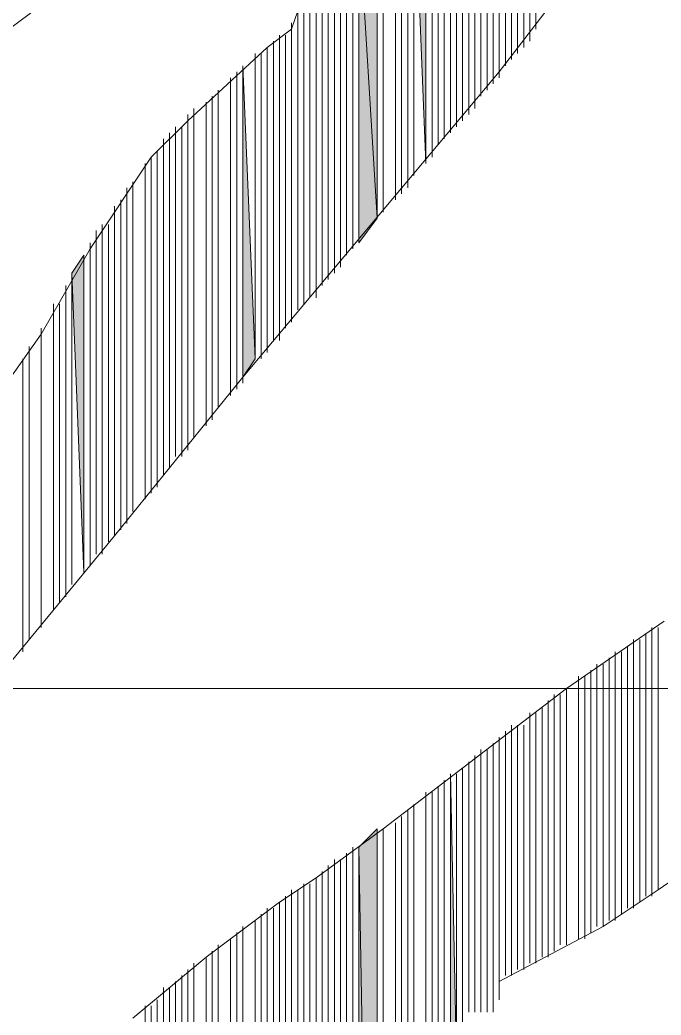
# Model space of a CAD drawing. Header units: millimetres. Extents: x -30643 to 86172, y -19411 to 63186.
# Drawn here: x 82976.6 to 83050.5, y -1744.5 to -1629.8 of the extents above; entities that cross this region are included whole.
import ezdxf

# ---------------------------------------------------------------- set-up
doc = ezdxf.new("R2010")
doc.units = ezdxf.units.MM

msp = doc.modelspace()

# ---------------------------------------------------------------- hatches: boundary and pattern name
h = msp.add_hatch(color=0)
h.dxf.hatch_style = 2
h.paths.add_polyline_path([(83023.4, -1646.29), (83023.4, -1609.7), (83021.99, -1611.81)])
h = msp.add_hatch(color=0)
h.dxf.hatch_style = 2
h.paths.add_polyline_path([(83017.77, -1652.62), (83017.77, -1616.74), (83015.66, -1618.14)])
h = msp.add_hatch(color=0)
h.dxf.hatch_style = 2
h.paths.add_polyline_path([(83015.66, -1655.44), (83017.77, -1652.62), (83015.66, -1618.14)])
h = msp.add_hatch(color=0)
h.dxf.hatch_style = 2
h.paths.add_polyline_path([(83008.62, -1663.18), (83008.62, -1624.48), (83008.62, -1628.7)])
h = msp.add_hatch(color=0)
h.dxf.hatch_style = 2
h.paths.add_polyline_path([(83002.29, -1670.92), (83003.7, -1668.81), (83002.29, -1635.03)])
h = msp.add_hatch(color=0)
h.dxf.hatch_style = 2
h.paths.add_polyline_path([(82983.99, -1693.44), (82983.99, -1656.85), (82982.59, -1658.96)])
h = msp.add_hatch(color=0)
h.dxf.hatch_style = 2
h.paths.add_polyline_path([(83026.21, -1751.84), (83026.92, -1749.73), (83026.21, -1716.66)])
h = msp.add_hatch(color=0)
h.dxf.hatch_style = 2
h.paths.add_polyline_path([(83027.62, -1749.03), (83027.62, -1744.1), (83027.62, -1715.95)])
h = msp.add_hatch(color=0)
h.dxf.hatch_style = 2
h.paths.add_polyline_path([(83017.77, -1843.32), (83017.77, -1722.99), (83015.66, -1725.1)])
h = msp.add_hatch(color=0)
h.dxf.hatch_style = 2
h.paths.add_polyline_path([(83015.66, -1842.62), (83017.77, -1843.32), (83015.66, -1725.1)])

# ---------------------------------------------------------------- linework, layer by layer
at = {"color": 0, "lineweight": 0}
for points in [[(83035.36, -1631.51), (83035.36, -1565.37)], [(83035.36, -1631.51), (83035.36, -1565.37)], [(83036.07, -1630.81), (83036.07, -1565.37)], [(83036.07, -1630.81), (83036.07, -1565.37)], [(83036.07, -1630.81), (83036.07, -1565.37)], [(83036.07, -1630.81), (83036.07, -1565.37)], [(83036.07, -1630.81), (83036.07, -1565.37)], [(83036.07, -1630.81), (83036.07, -1565.37)], [(83033.25, -1634.33), (83033.25, -1566.77)], [(83033.25, -1634.33), (83033.25, -1566.77)], [(83033.95, -1633.62), (83033.95, -1566.77)], [(83033.95, -1633.62), (83033.95, -1566.77)], [(83033.95, -1633.62), (83033.95, -1566.77)], [(83033.95, -1633.62), (83033.95, -1566.77)], [(83034.66, -1632.92), (83034.66, -1566.77)], [(83034.66, -1632.92), (83034.66, -1566.77)], [(83035.36, -1632.22), (83035.36, -1566.07)], [(83035.36, -1632.22), (83035.36, -1566.07)], [(83032.55, -1635.03), (83032.55, -1567.48)], [(83032.55, -1635.03), (83032.55, -1567.48)], [(83032.55, -1635.03), (83032.55, -1567.48)], [(83032.55, -1635.03), (83032.55, -1567.48)], [(83032.55, -1635.03), (83032.55, -1567.48)], [(83032.55, -1635.03), (83032.55, -1567.48)], [(83033.25, -1634.33), (83033.25, -1567.48)], [(83033.25, -1634.33), (83033.25, -1567.48)], [(83030.44, -1637.85), (83030.44, -1568.89)], [(83031.14, -1637.14), (83031.14, -1568.18)], [(83031.14, -1637.14), (83031.14, -1568.18)], [(83031.14, -1636.44), (83031.14, -1568.18)], [(83031.14, -1636.44), (83031.14, -1568.18)], [(83031.84, -1636.44), (83031.84, -1568.18)], [(83031.84, -1636.44), (83031.84, -1568.18)], [(83031.84, -1636.44), (83031.84, -1568.18)], [(83031.84, -1636.44), (83031.84, -1568.18)], [(83031.84, -1636.44), (83031.84, -1568.18)], [(83031.84, -1636.44), (83031.84, -1568.18)], [(83031.84, -1636.44), (83031.84, -1568.18)], [(83031.84, -1636.44), (83031.84, -1568.18)], [(83031.84, -1635.74), (83031.84, -1568.18)], [(83031.84, -1635.74), (83031.84, -1568.18)], [(83031.84, -1635.74), (83031.84, -1568.18)], [(83031.84, -1635.74), (83031.84, -1568.18)], [(83029.73, -1638.55), (83029.73, -1600.55)], [(83029.73, -1638.55), (83029.73, -1600.55)], [(83030.44, -1637.85), (83030.44, -1600.55)], [(83029.03, -1639.25), (83029.03, -1601.26)], [(83029.03, -1639.25), (83029.03, -1601.26)], [(83029.03, -1639.96), (83029.03, -1601.96)], [(83029.03, -1639.96), (83029.03, -1601.96)], [(83029.03, -1639.96), (83029.03, -1601.96)], [(83029.03, -1639.96), (83029.03, -1601.96)], [(83029.03, -1639.25), (83029.03, -1601.96)], [(83029.03, -1639.25), (83029.03, -1601.96)], [(83029.03, -1639.25), (83029.03, -1601.96)], [(83029.03, -1639.25), (83029.03, -1601.96)], [(83029.73, -1638.55), (83029.73, -1601.26)], [(83029.73, -1638.55), (83029.73, -1601.26)], [(83029.73, -1638.55), (83029.73, -1601.26)], [(83029.73, -1638.55), (83029.73, -1601.26)], [(83027.62, -1640.66), (83027.62, -1603.37)], [(83027.62, -1640.66), (83027.62, -1603.37)], [(83028.32, -1640.66), (83028.32, -1602.66)], [(83028.32, -1640.66), (83028.32, -1602.66)], [(83028.32, -1639.96), (83028.32, -1602.66)], [(83028.32, -1639.96), (83028.32, -1602.66)], [(83028.32, -1639.96), (83028.32, -1602.66)], [(83028.32, -1639.96), (83028.32, -1602.66)], [(83028.32, -1639.96), (83028.32, -1602.66)], [(83028.32, -1639.96), (83028.32, -1602.66)], [(83028.32, -1639.96), (83028.32, -1602.66)], [(83028.32, -1639.96), (83028.32, -1602.66)], [(83027.62, -1641.37), (83027.62, -1604.07)], [(83027.62, -1641.37), (83027.62, -1604.07)], [(83026.21, -1642.77), (83026.21, -1605.48)], [(83026.21, -1642.77), (83026.21, -1605.48)], [(83026.92, -1642.07), (83026.92, -1604.77)], [(83026.92, -1642.07), (83026.92, -1604.77)], [(83025.51, -1643.48), (83025.51, -1606.88)], [(83025.51, -1643.48), (83025.51, -1606.88)], [(83024.81, -1644.18), (83024.81, -1607.59)], [(83024.81, -1644.18), (83024.81, -1607.59)], [(83023.4, -1645.59), (83023.4, -1609)], [(83023.4, -1645.59), (83023.4, -1609)], [(83024.1, -1644.88), (83024.1, -1608.29)], [(83024.1, -1644.88), (83024.1, -1608.29)], [(83024.1, -1645.59), (83024.1, -1609)], [(83024.1, -1645.59), (83024.1, -1609)], [(83024.1, -1645.59), (83024.1, -1609)], [(83024.1, -1645.59), (83024.1, -1609)], [(83023.4, -1646.29), (83023.4, -1609.7), (83021.99, -1611.81)], [(83023.4, -1646.29), (83023.4, -1609.7)], [(83023.4, -1646.29), (83023.4, -1609.7)], [(83023.4, -1646.29), (83023.4, -1609.7)], [(83023.4, -1646.29), (83023.4, -1609.7)], [(83023.4, -1646.29), (83023.4, -1609.7)], [(83023.4, -1645.59), (83023.4, -1609.7)], [(83023.4, -1645.59), (83023.4, -1609.7)], [(83021.29, -1649.11), (83021.29, -1612.51)], [(83021.29, -1649.11), (83021.29, -1612.51)], [(83021.99, -1647.7), (83021.99, -1611.81)], [(83021.99, -1647.7), (83021.99, -1611.81)], [(83021.99, -1647.7), (83021.99, -1611.81)], [(83021.99, -1647.7), (83021.99, -1611.81)], [(83020.58, -1649.81), (83020.58, -1613.22)], [(83020.58, -1649.81), (83020.58, -1613.22)], [(83019.88, -1650.51), (83019.88, -1614.63)], [(83019.88, -1650.51), (83019.88, -1614.63)], [(83018.47, -1651.92), (83018.47, -1615.33)], [(83018.47, -1651.92), (83018.47, -1615.33)], [(83017.77, -1652.62), (83017.77, -1616.74), (83015.66, -1618.14)], [(83017.77, -1652.62), (83017.77, -1616.74)], [(83015.66, -1655.44), (83015.66, -1618.14)], [(83015.66, -1655.44), (83017.77, -1652.62), (83015.66, -1618.14)], [(83014.25, -1656.85), (83014.25, -1619.55)], [(83014.25, -1656.85), (83014.25, -1619.55)], [(83014.96, -1656.14), (83014.96, -1618.85)], [(83014.96, -1656.14), (83014.96, -1618.85)], [(83014.96, -1656.14), (83014.96, -1618.85)], [(83014.96, -1656.14), (83014.96, -1618.85)], [(83015.66, -1655.44), (83015.66, -1618.85)], [(83015.66, -1655.44), (83015.66, -1618.85)], [(83013.55, -1657.55), (83013.55, -1620.25)], [(83013.55, -1657.55), (83013.55, -1620.25)], [(83012.14, -1659.66), (83012.14, -1621.66)], [(83012.14, -1659.66), (83012.14, -1621.66)], [(83012.84, -1658.96), (83012.84, -1620.96)], [(83012.84, -1658.96), (83012.84, -1620.96)], [(83012.84, -1658.25), (83012.84, -1620.96)], [(83012.84, -1658.25), (83012.84, -1620.96)], [(83013.55, -1658.25), (83013.55, -1620.96)], [(83013.55, -1658.25), (83013.55, -1620.96)], [(83011.44, -1660.36), (83011.44, -1622.37)], [(83011.44, -1660.36), (83011.44, -1622.37)], [(83010.03, -1661.77), (83010.03, -1623.77)], [(83010.03, -1661.77), (83010.03, -1623.77)], [(83010.73, -1661.77), (83010.73, -1623.07)], [(83010.73, -1661.77), (83010.73, -1623.07)], [(83010.73, -1661.07), (83010.73, -1623.07)], [(83010.73, -1661.07), (83010.73, -1623.07)], [(83010.73, -1661.07), (83010.73, -1623.07)], [(83010.73, -1661.07), (83010.73, -1623.07)], [(83008.62, -1663.18), (83008.62, -1624.48), (83008.62, -1628.7)], [(83008.62, -1663.18), (83008.62, -1624.48)], [(83008.62, -1663.18), (83008.62, -1624.48)], [(83008.62, -1663.18), (83008.62, -1624.48)], [(83009.33, -1662.48), (83009.33, -1624.48)], [(83009.33, -1662.48), (83009.33, -1624.48)], [(83008.62, -1663.18), (83008.62, -1628.7)], [(83008.62, -1663.18), (83008.62, -1628.7)], [(83008.62, -1663.18), (83008.62, -1628.7)], [(83008.62, -1663.18), (83008.62, -1628.7)], [(83008.62, -1663.18), (83008.62, -1628.7)], [(83008.62, -1663.18), (83008.62, -1628.7)], [(83008.62, -1663.18), (83008.62, -1628.7)], [(83008.62, -1663.18), (83008.62, -1628.7)], [(83007.92, -1663.88), (83007.92, -1630.11)], [(83007.92, -1663.88), (83007.92, -1630.11)], [(83007.92, -1664.59), (83007.92, -1630.81)], [(83007.92, -1664.59), (83007.92, -1630.81)], [(83006.51, -1665.99), (83006.51, -1631.51)], [(83006.51, -1665.99), (83006.51, -1631.51)], [(83006.51, -1665.99), (83006.51, -1631.51)], [(83006.51, -1665.99), (83006.51, -1631.51)], [(83007.21, -1665.29), (83007.21, -1631.51)], [(83007.21, -1665.29), (83007.21, -1631.51)], [(83005.1, -1668.1), (83005.1, -1632.92)], [(83005.1, -1668.1), (83005.1, -1632.92)], [(83005.1, -1667.4), (83005.1, -1632.92)], [(83005.1, -1667.4), (83005.1, -1632.92)], [(83005.81, -1666.7), (83005.81, -1632.22)], [(83005.81, -1666.7), (83005.81, -1632.22)], [(83006.51, -1666.7), (83006.51, -1632.22)], [(83006.51, -1666.7), (83006.51, -1632.22)], [(83006.51, -1665.99), (83006.51, -1632.22)], [(83006.51, -1665.99), (83006.51, -1632.22)], [(83003.7, -1668.81), (83003.7, -1633.62)], [(83003.7, -1668.81), (83003.7, -1633.62)], [(83004.4, -1668.81), (83004.4, -1633.62)], [(83004.4, -1668.81), (83004.4, -1633.62)], [(83002.29, -1670.92), (83002.29, -1635.03)], [(83002.29, -1670.92), (83002.29, -1635.03)], [(83002.29, -1670.92), (83002.29, -1635.03)], [(83002.29, -1670.92), (83003.7, -1668.81), (83002.29, -1635.03)], [(83000.88, -1673.03), (83000.88, -1636.44)], [(83000.88, -1673.03), (83000.88, -1636.44)], [(83000.88, -1673.03), (83000.88, -1636.44)], [(83000.88, -1673.03), (83000.88, -1636.44)], [(83001.59, -1672.33), (83001.59, -1635.74)], [(83001.59, -1672.33), (83001.59, -1635.74)], [(83001.59, -1671.62), (83001.59, -1635.74)], [(83001.59, -1671.62), (83001.59, -1635.74)], [(83002.29, -1671.62), (83002.29, -1635.74)], [(83002.29, -1671.62), (83002.29, -1635.74)], [(83002.29, -1670.92), (83002.29, -1635.74)], [(83002.29, -1670.92), (83002.29, -1635.74)], [(83002.29, -1670.92), (83002.29, -1635.74)], [(83002.29, -1670.92), (83002.29, -1635.74)], [(82999.47, -1674.44), (82999.47, -1637.85)], [(82999.47, -1674.44), (82999.47, -1637.85)], [(82998.77, -1675.85), (82998.77, -1638.55)], [(82998.77, -1675.85), (82998.77, -1638.55)], [(82998.77, -1675.14), (82998.77, -1638.55)], [(82998.77, -1675.14), (82998.77, -1638.55)], [(82996.66, -1677.96), (82996.66, -1639.96)], [(82996.66, -1677.96), (82996.66, -1639.96)], [(82996.66, -1677.96), (82996.66, -1639.96)], [(82996.66, -1677.96), (82996.66, -1639.96)], [(82998.07, -1676.55), (82998.07, -1639.25)], [(82998.07, -1676.55), (82998.07, -1639.25)], [(82998.07, -1675.85), (82998.07, -1639.25)], [(82998.07, -1675.85), (82998.07, -1639.25)], [(82995.96, -1678.66), (82995.96, -1640.66)], [(82995.96, -1678.66), (82995.96, -1640.66)], [(82996.66, -1677.96), (82996.66, -1640.66)], [(82996.66, -1677.96), (82996.66, -1640.66)], [(82994.55, -1680.07), (82994.55, -1642.07)], [(82994.55, -1680.07), (82994.55, -1642.07)], [(82995.25, -1680.07), (82995.25, -1642.07)], [(82995.25, -1680.07), (82995.25, -1642.07)], [(82995.96, -1679.36), (82995.96, -1641.37)], [(82995.96, -1679.36), (82995.96, -1641.37)], [(82993.14, -1682.18), (82993.14, -1643.48)], [(82993.14, -1682.18), (82993.14, -1643.48)], [(82993.84, -1681.47), (82993.84, -1642.77)], [(82993.84, -1681.47), (82993.84, -1642.77)], [(82991.73, -1684.29), (82991.73, -1645.59)], [(82991.73, -1684.29), (82991.73, -1645.59)], [(82991.73, -1684.29), (82991.73, -1645.59)], [(82991.73, -1684.29), (82991.73, -1645.59)], [(82992.44, -1683.59), (82992.44, -1644.88)], [(82992.44, -1683.59), (82992.44, -1644.88)], [(82992.44, -1682.88), (82992.44, -1644.88)], [(82992.44, -1682.88), (82992.44, -1644.88)], [(82991.03, -1684.29), (82991.03, -1646.29)], [(82991.03, -1684.29), (82991.03, -1646.29)], [(82991.03, -1684.29), (82991.03, -1646.29)], [(82991.03, -1684.29), (82991.03, -1646.29)], [(82991.03, -1684.99), (82991.03, -1646.99)], [(82991.03, -1684.99), (82991.03, -1646.99)], [(82988.92, -1687.1), (82988.92, -1649.11)], [(82988.92, -1687.1), (82988.92, -1649.11)], [(82988.92, -1687.1), (82988.92, -1649.11)], [(82988.92, -1687.1), (82988.92, -1649.11)], [(82988.92, -1687.1), (82988.92, -1649.11)], [(82988.92, -1687.1), (82988.92, -1649.11)], [(82989.62, -1686.4), (82989.62, -1648.4)], [(82989.62, -1686.4), (82989.62, -1648.4)], [(82988.22, -1687.81), (82988.22, -1650.51)], [(82988.22, -1687.81), (82988.22, -1650.51)], [(82988.92, -1687.81), (82988.92, -1649.81)], [(82988.92, -1687.81), (82988.92, -1649.81)], [(82988.92, -1687.1), (82988.92, -1649.81)], [(82988.92, -1687.1), (82988.92, -1649.81)], [(82987.51, -1688.51), (82987.51, -1651.22)], [(82987.51, -1688.51), (82987.51, -1651.22)], [(82988.22, -1688.51), (82988.22, -1651.22)], [(82988.22, -1688.51), (82988.22, -1651.22)], [(82988.22, -1688.51), (82988.22, -1651.22)], [(82988.22, -1688.51), (82988.22, -1651.22)], [(82987.51, -1689.22), (82987.51, -1651.92)], [(82987.51, -1689.22), (82987.51, -1651.92)], [(82987.51, -1689.22), (82987.51, -1651.92)], [(82987.51, -1689.22), (82987.51, -1651.92)], [(82986.1, -1690.62), (82986.1, -1653.33)], [(82986.1, -1690.62), (82986.1, -1653.33)], [(82986.81, -1689.92), (82986.81, -1653.33)], [(82986.81, -1689.92), (82986.81, -1653.33)], [(82985.4, -1691.33), (82985.4, -1654.03)], [(82985.4, -1691.33), (82985.4, -1654.03)], [(82986.1, -1691.33), (82986.1, -1654.03)], [(82986.1, -1691.33), (82986.1, -1654.03)], [(82986.1, -1690.62), (82986.1, -1654.03)], [(82986.1, -1690.62), (82986.1, -1654.03)], [(82984.7, -1692.03), (82984.7, -1655.44)], [(82984.7, -1692.03), (82984.7, -1655.44)], [(82984.7, -1692.03), (82984.7, -1655.44)], [(82984.7, -1692.03), (82984.7, -1655.44)], [(82984.7, -1692.73), (82984.7, -1656.14)], [(82984.7, -1692.73), (82984.7, -1656.14)], [(82984.7, -1692.03), (82984.7, -1656.14)], [(82984.7, -1692.03), (82984.7, -1656.14)], [(82983.99, -1693.44), (82983.99, -1656.85), (82982.59, -1658.96)], [(82983.99, -1693.44), (82983.99, -1656.85)], [(82982.59, -1694.84), (82982.59, -1658.96)], [(82982.59, -1694.84), (82982.59, -1658.96)], [(82982.59, -1694.84), (82982.59, -1659.66)], [(82982.59, -1694.84), (82982.59, -1659.66)], [(82981.88, -1695.55), (82981.88, -1660.36)], [(82981.88, -1695.55), (82981.88, -1660.36)], [(82981.88, -1696.25), (82981.88, -1661.07)], [(82981.88, -1696.25), (82981.88, -1661.07)], [(82980.47, -1697.66), (82980.47, -1662.48)], [(82980.47, -1697.66), (82980.47, -1662.48)], [(82981.18, -1696.96), (82981.18, -1662.48)], [(82981.18, -1696.96), (82981.18, -1662.48)], [(82981.18, -1696.96), (82981.18, -1662.48)], [(82981.18, -1696.96), (82981.18, -1662.48)], [(82980.47, -1697.66), (82980.47, -1663.18)], [(82980.47, -1697.66), (82980.47, -1663.18)], [(82980.47, -1697.66), (82980.47, -1663.18)], [(82980.47, -1697.66), (82980.47, -1663.18)], [(82980.47, -1697.66), (82980.47, -1663.88)], [(82980.47, -1697.66), (82980.47, -1663.88)], [(82979.07, -1699.07), (82979.07, -1665.29)], [(82979.07, -1699.07), (82979.07, -1665.29)], [(82979.07, -1699.77), (82979.07, -1665.99)], [(82979.07, -1699.77), (82979.07, -1665.99)], [(82977.66, -1701.18), (82977.66, -1667.4)], [(82977.66, -1701.18), (82977.66, -1667.4)], [(82976.96, -1702.58), (82976.96, -1668.81)], [(82976.96, -1702.58), (82976.96, -1668.81)], [(82976.96, -1702.58), (82976.96, -1668.81)], [(82976.96, -1702.58), (82976.96, -1668.81)], [(82977.66, -1701.18), (82977.66, -1668.1)], [(82977.66, -1701.18), (82977.66, -1668.1)], [(82977.66, -1701.18), (82977.66, -1668.1)], [(82977.66, -1701.18), (82977.66, -1668.1)], [(83049.44, -1730.03), (83049.44, -1699.77)], [(83049.44, -1730.03), (83049.44, -1699.77)], [(83050.14, -1730.03), (83050.14, -1699.77)], [(83050.14, -1730.03), (83050.14, -1699.77)], [(83050.14, -1730.03), (83050.14, -1699.77)], [(83050.14, -1730.03), (83050.14, -1699.77)], [(83050.14, -1730.03), (83050.14, -1699.77)], [(83050.14, -1730.03), (83050.14, -1699.77)], [(83048.73, -1730.73), (83048.73, -1700.47)], [(83048.73, -1730.73), (83048.73, -1700.47)], [(83049.44, -1730.73), (83049.44, -1700.47)], [(83049.44, -1730.73), (83049.44, -1700.47)], [(83046.62, -1732.14), (83046.62, -1701.88)], [(83046.62, -1732.14), (83046.62, -1701.88)], [(83046.62, -1732.14), (83046.62, -1701.88)], [(83046.62, -1732.14), (83046.62, -1701.88)], [(83047.32, -1732.14), (83047.32, -1701.18)], [(83047.32, -1732.14), (83047.32, -1701.18)], [(83047.32, -1731.44), (83047.32, -1701.18)], [(83047.32, -1731.44), (83047.32, -1701.18)], [(83048.03, -1731.44), (83048.03, -1701.18)], [(83048.03, -1731.44), (83048.03, -1701.18)], [(83048.03, -1731.44), (83048.03, -1701.18)], [(83048.03, -1731.44), (83048.03, -1701.18)], [(83048.03, -1731.44), (83048.03, -1701.18)], [(83048.03, -1731.44), (83048.03, -1701.18)], [(83044.51, -1733.55), (83044.51, -1703.29)], [(83044.51, -1733.55), (83044.51, -1703.29)], [(83044.51, -1733.55), (83044.51, -1703.29)], [(83044.51, -1733.55), (83044.51, -1703.29)], [(83044.51, -1733.55), (83044.51, -1703.29)], [(83044.51, -1733.55), (83044.51, -1703.29)], [(83045.21, -1732.84), (83045.21, -1702.58)], [(83045.21, -1732.84), (83045.21, -1702.58)], [(83045.21, -1733.55), (83045.21, -1703.29)], [(83045.21, -1733.55), (83045.21, -1703.29)], [(83045.21, -1733.55), (83045.21, -1703.29)], [(83045.21, -1733.55), (83045.21, -1703.29)], [(83045.21, -1733.55), (83045.21, -1703.29)], [(83045.21, -1733.55), (83045.21, -1703.29)], [(83045.92, -1732.84), (83045.92, -1702.58)], [(83045.92, -1732.84), (83045.92, -1702.58)], [(83045.92, -1732.84), (83045.92, -1702.58)], [(83045.92, -1732.84), (83045.92, -1702.58)], [(83043.1, -1734.25), (83043.1, -1703.99)], [(83043.1, -1734.25), (83043.1, -1703.99)], [(83043.1, -1734.25), (83043.1, -1703.99)], [(83043.1, -1734.25), (83043.1, -1703.99)], [(83043.81, -1734.25), (83043.81, -1703.99)], [(83043.81, -1734.25), (83043.81, -1703.99)], [(83043.81, -1734.25), (83043.81, -1703.99)], [(83043.81, -1734.25), (83043.81, -1703.99)], [(83043.81, -1734.25), (83043.81, -1703.99)], [(83043.81, -1734.25), (83043.81, -1703.99)], [(83043.81, -1734.25), (83043.81, -1703.99)], [(83043.81, -1734.25), (83043.81, -1703.99)], [(83040.99, -1735.66), (83040.99, -1705.4)], [(83040.99, -1735.66), (83040.99, -1705.4)], [(83040.99, -1735.66), (83040.99, -1705.4)], [(83040.99, -1735.66), (83040.99, -1705.4)], [(83040.99, -1735.66), (83040.99, -1705.4)], [(83040.99, -1735.66), (83040.99, -1705.4)], [(83040.99, -1735.66), (83040.99, -1705.4)], [(83040.99, -1735.66), (83040.99, -1705.4)], [(83040.99, -1735.66), (83040.99, -1705.4)], [(83040.99, -1735.66), (83040.99, -1705.4)], [(83041.69, -1735.66), (83041.69, -1705.4)], [(83041.69, -1735.66), (83041.69, -1705.4)], [(83041.69, -1735.66), (83041.69, -1705.4)], [(83041.69, -1735.66), (83041.69, -1705.4)], [(83041.69, -1734.95), (83041.69, -1705.4)], [(83041.69, -1734.95), (83041.69, -1705.4)], [(83041.69, -1734.95), (83041.69, -1705.4)], [(83041.69, -1734.95), (83041.69, -1705.4)], [(83041.69, -1734.95), (83041.69, -1705.4)], [(83041.69, -1734.95), (83041.69, -1705.4)], [(83042.4, -1734.95), (83042.4, -1704.7)], [(83042.4, -1734.95), (83042.4, -1704.7)], [(83042.4, -1734.95), (83042.4, -1704.7)], [(83042.4, -1734.95), (83042.4, -1704.7)], [(83043.1, -1734.25), (83043.1, -1704.7)], [(83043.1, -1734.25), (83043.1, -1704.7)], [(83043.1, -1734.25), (83043.1, -1704.7)], [(83043.1, -1734.25), (83043.1, -1704.7)], [(83043.1, -1734.25), (83043.1, -1704.7)], [(83043.1, -1734.25), (83043.1, -1704.7)], [(83043.1, -1734.25), (83043.1, -1704.7)], [(83043.1, -1734.25), (83043.1, -1704.7)], [(83040.99, -1735.66), (83040.99, -1706.1)], [(83040.99, -1735.66), (83040.99, -1706.1)], [(83038.18, -1737.07), (83038.18, -1707.51)], [(83038.18, -1737.07), (83038.18, -1707.51)], [(83038.18, -1737.07), (83038.18, -1707.51)], [(83038.18, -1737.07), (83038.18, -1707.51)], [(83038.18, -1737.07), (83038.18, -1707.51)], [(83038.18, -1737.07), (83038.18, -1707.51)], [(83038.88, -1736.36), (83038.88, -1707.51)], [(83038.88, -1736.36), (83038.88, -1707.51)], [(83039.58, -1736.36), (83039.58, -1706.81)], [(83039.58, -1736.36), (83039.58, -1706.81)], [(83039.58, -1736.36), (83039.58, -1706.81)], [(83039.58, -1736.36), (83039.58, -1706.81)], [(83039.58, -1736.36), (83039.58, -1706.81)], [(83039.58, -1736.36), (83039.58, -1706.81)], [(83036.77, -1737.77), (83036.77, -1708.92)], [(83036.77, -1737.77), (83036.77, -1708.92)], [(83036.77, -1737.77), (83036.77, -1708.92)], [(83036.77, -1737.77), (83036.77, -1708.92)], [(83037.47, -1737.77), (83037.47, -1708.21)], [(83037.47, -1737.77), (83037.47, -1708.21)], [(83037.47, -1737.77), (83037.47, -1708.21)], [(83037.47, -1737.77), (83037.47, -1708.21)], [(83037.47, -1737.77), (83037.47, -1708.21)], [(83037.47, -1737.77), (83037.47, -1708.21)], [(83037.47, -1737.77), (83037.47, -1708.21)], [(83037.47, -1737.77), (83037.47, -1708.21)], [(83037.47, -1737.07), (83037.47, -1708.21)], [(83037.47, -1737.07), (83037.47, -1708.21)], [(83037.47, -1737.07), (83037.47, -1708.21)], [(83037.47, -1737.07), (83037.47, -1708.21)], [(83035.36, -1738.47), (83035.36, -1709.62)], [(83035.36, -1738.47), (83035.36, -1709.62)], [(83036.07, -1738.47), (83036.07, -1709.62)], [(83036.07, -1738.47), (83036.07, -1709.62)], [(83036.07, -1738.47), (83036.07, -1709.62)], [(83036.07, -1738.47), (83036.07, -1709.62)], [(83036.07, -1737.77), (83036.07, -1709.62)], [(83036.07, -1737.77), (83036.07, -1709.62)], [(83033.25, -1739.18), (83033.25, -1711.03)], [(83033.25, -1739.18), (83033.25, -1711.03)], [(83033.95, -1739.18), (83033.95, -1711.03)], [(83033.95, -1739.18), (83033.95, -1711.03)], [(83033.95, -1739.18), (83033.95, -1711.03)], [(83033.95, -1739.18), (83033.95, -1711.03)], [(83034.66, -1739.18), (83034.66, -1711.03)], [(83034.66, -1739.18), (83034.66, -1711.03)], [(83035.36, -1738.47), (83035.36, -1710.33)], [(83035.36, -1738.47), (83035.36, -1710.33)], [(83031.84, -1740.58), (83031.84, -1712.44)], [(83031.84, -1740.58), (83031.84, -1712.44)], [(83031.84, -1740.58), (83031.84, -1712.44)], [(83031.84, -1740.58), (83031.84, -1712.44)], [(83031.84, -1739.88), (83031.84, -1712.44)], [(83031.84, -1739.88), (83031.84, -1712.44)], [(83032.55, -1739.88), (83032.55, -1711.73)], [(83032.55, -1739.88), (83032.55, -1711.73)], [(83032.55, -1739.88), (83032.55, -1711.73)], [(83032.55, -1739.88), (83032.55, -1711.73)], [(83032.55, -1739.88), (83032.55, -1711.73)], [(83032.55, -1739.88), (83032.55, -1711.73)], [(83033.25, -1739.88), (83033.25, -1711.73)], [(83033.25, -1739.88), (83033.25, -1711.73)], [(83031.14, -1744.1), (83031.14, -1713.14)], [(83031.14, -1744.1), (83031.14, -1713.14)], [(83031.14, -1744.1), (83031.14, -1713.14)], [(83031.14, -1744.1), (83031.14, -1713.14)], [(83031.84, -1742.69), (83031.84, -1713.14)], [(83031.84, -1742.69), (83031.84, -1713.14)], [(83031.84, -1741.99), (83031.84, -1713.14)], [(83031.84, -1741.99), (83031.84, -1713.14)], [(83031.84, -1741.29), (83031.84, -1713.14)], [(83031.84, -1741.29), (83031.84, -1713.14)], [(83029.03, -1744.1), (83029.03, -1714.55)], [(83029.03, -1744.1), (83029.03, -1714.55)], [(83029.03, -1744.1), (83029.03, -1714.55)], [(83029.03, -1744.1), (83029.03, -1714.55)], [(83029.03, -1744.1), (83029.03, -1714.55)], [(83029.03, -1744.1), (83029.03, -1714.55)], [(83029.73, -1744.1), (83029.73, -1713.84)], [(83029.73, -1744.1), (83029.73, -1713.84)], [(83029.73, -1744.1), (83029.73, -1713.84)], [(83029.73, -1744.1), (83029.73, -1713.84)], [(83029.73, -1744.1), (83029.73, -1714.55)], [(83029.73, -1744.1), (83029.73, -1714.55)], [(83030.44, -1744.1), (83030.44, -1713.84)], [(83030.44, -1744.1), (83030.44, -1713.84)], [(83028.32, -1744.1), (83028.32, -1715.25)], [(83028.32, -1744.1), (83028.32, -1715.25)], [(83028.32, -1744.1), (83028.32, -1715.25)], [(83028.32, -1744.1), (83028.32, -1715.25)], [(83028.32, -1744.1), (83028.32, -1715.25)], [(83028.32, -1744.1), (83028.32, -1715.25)], [(83028.32, -1744.1), (83028.32, -1715.25)], [(83028.32, -1744.1), (83028.32, -1715.25)], [(83028.32, -1744.1), (83028.32, -1715.25)], [(83028.32, -1744.1), (83028.32, -1715.25)], [(83029.03, -1744.1), (83029.03, -1715.25)], [(83029.03, -1744.1), (83029.03, -1715.25)], [(83029.03, -1744.1), (83029.03, -1715.25)], [(83029.03, -1744.1), (83029.03, -1715.25)], [(83026.21, -1751.84), (83026.21, -1716.66)], [(83026.21, -1751.84), (83026.92, -1749.73), (83026.21, -1716.66)], [(83026.92, -1749.73), (83026.92, -1716.66)], [(83026.92, -1749.73), (83026.92, -1716.66)], [(83027.62, -1749.03), (83027.62, -1715.95)], [(83027.62, -1749.03), (83027.62, -1744.1), (83027.62, -1715.95)], [(83027.62, -1744.1), (83027.62, -1715.95)], [(83027.62, -1744.1), (83027.62, -1715.95)], [(83024.81, -1753.95), (83024.81, -1718.07)], [(83024.81, -1753.95), (83024.81, -1718.07)], [(83025.51, -1752.55), (83025.51, -1717.36)], [(83025.51, -1752.55), (83025.51, -1717.36)], [(83023.4, -1758.18), (83023.4, -1718.77)], [(83023.4, -1758.18), (83023.4, -1718.77)], [(83023.4, -1757.47), (83023.4, -1718.77)], [(83023.4, -1757.47), (83023.4, -1718.77)], [(83023.4, -1756.06), (83023.4, -1718.77)], [(83023.4, -1756.06), (83023.4, -1718.77)], [(83023.4, -1756.06), (83023.4, -1718.77)], [(83023.4, -1756.06), (83023.4, -1718.77)], [(83024.1, -1755.36), (83024.1, -1718.77)], [(83024.1, -1755.36), (83024.1, -1718.77)], [(83024.1, -1755.36), (83024.1, -1718.77)], [(83024.1, -1755.36), (83024.1, -1718.77)], [(83024.1, -1754.66), (83024.1, -1718.77)], [(83024.1, -1754.66), (83024.1, -1718.77)], [(83021.99, -1845.43), (83021.99, -1720.18)], [(83021.99, -1845.43), (83021.99, -1720.18)], [(83021.99, -1845.43), (83021.99, -1720.18)], [(83021.99, -1845.43), (83021.99, -1720.18)], [(83023.4, -1846.14), (83023.4, -1719.47)], [(83023.4, -1759.58), (83023.4, -1719.47)], [(83020.58, -1844.73), (83020.58, -1721.58)], [(83020.58, -1844.73), (83020.58, -1721.58)], [(83021.29, -1844.73), (83021.29, -1720.88)], [(83021.29, -1844.73), (83021.29, -1720.88)], [(83019.88, -1844.02), (83019.88, -1722.29)], [(83019.88, -1844.02), (83019.88, -1722.29)], [(83017.77, -1843.32), (83017.77, -1722.99), (83015.66, -1725.1)], [(83017.77, -1843.32), (83017.77, -1722.99)], [(83018.47, -1844.02), (83018.47, -1722.99)], [(83018.47, -1844.02), (83018.47, -1722.99)], [(83014.25, -1841.91), (83014.25, -1725.81)], [(83014.25, -1841.91), (83014.25, -1725.81)], [(83014.96, -1841.91), (83014.96, -1725.1)], [(83014.96, -1841.91), (83014.96, -1725.1)], [(83014.96, -1841.91), (83014.96, -1725.1)], [(83014.96, -1841.91), (83014.96, -1725.1)], [(83015.66, -1842.62), (83015.66, -1725.1)], [(83015.66, -1842.62), (83015.66, -1725.1)], [(83015.66, -1842.62), (83015.66, -1725.1)], [(83015.66, -1842.62), (83017.77, -1843.32), (83015.66, -1725.1)], [(83012.14, -1840.51), (83012.14, -1727.21)], [(83012.14, -1840.51), (83012.14, -1727.21)], [(83012.84, -1841.21), (83012.84, -1726.51)], [(83012.84, -1841.21), (83012.84, -1726.51)], [(83012.84, -1841.21), (83012.84, -1727.21)], [(83012.84, -1841.21), (83012.84, -1727.21)], [(83013.55, -1841.21), (83013.55, -1726.51)], [(83013.55, -1841.21), (83013.55, -1726.51)], [(83013.55, -1841.21), (83013.55, -1726.51)], [(83013.55, -1841.21), (83013.55, -1726.51)], [(83011.44, -1840.51), (83011.44, -1727.92)], [(83011.44, -1840.51), (83011.44, -1727.92)], [(83009.33, -1839.1), (83009.33, -1729.32)], [(83009.33, -1839.1), (83009.33, -1729.32)], [(83010.03, -1839.8), (83010.03, -1729.32)], [(83010.03, -1839.8), (83010.03, -1729.32)], [(83010.73, -1839.8), (83010.73, -1728.62)], [(83010.73, -1839.8), (83010.73, -1728.62)], [(83010.73, -1839.8), (83010.73, -1728.62)], [(83010.73, -1839.8), (83010.73, -1728.62)], [(83010.73, -1839.8), (83010.73, -1728.62)], [(83010.73, -1839.8), (83010.73, -1728.62)], [(83007.21, -1838.4), (83007.21, -1730.73)], [(83007.21, -1838.4), (83007.21, -1730.73)], [(83007.92, -1838.4), (83007.92, -1730.03)], [(83007.92, -1838.4), (83007.92, -1730.03)], [(83007.92, -1838.4), (83007.92, -1730.73)], [(83007.92, -1838.4), (83007.92, -1730.73)], [(83008.62, -1839.1), (83008.62, -1730.03)], [(83008.62, -1839.1), (83008.62, -1730.03)], [(83008.62, -1839.1), (83008.62, -1730.03)], [(83008.62, -1839.1), (83008.62, -1730.03)], [(83008.62, -1839.1), (83008.62, -1730.03)], [(83008.62, -1839.1), (83008.62, -1730.03)], [(83008.62, -1839.1), (83008.62, -1730.03)], [(83008.62, -1839.1), (83008.62, -1730.03)], [(83008.62, -1839.1), (83008.62, -1730.03)], [(83008.62, -1839.1), (83008.62, -1730.03)], [(83008.62, -1839.1), (83008.62, -1730.03)], [(83008.62, -1839.1), (83008.62, -1730.03)], [(83006.51, -1837.69), (83006.51, -1731.44)], [(83006.51, -1837.69), (83006.51, -1731.44)], [(83006.51, -1837.69), (83006.51, -1731.44)], [(83006.51, -1837.69), (83006.51, -1731.44)], [(83006.51, -1837.69), (83006.51, -1731.44)], [(83006.51, -1837.69), (83006.51, -1731.44)], [(83006.51, -1837.69), (83006.51, -1731.44)], [(83006.51, -1837.69), (83006.51, -1731.44)], [(83004.4, -1836.28), (83004.4, -1732.84)], [(83004.4, -1836.28), (83004.4, -1732.84)], [(83005.1, -1836.99), (83005.1, -1732.14)], [(83005.1, -1836.99), (83005.1, -1732.14)], [(83005.1, -1836.99), (83005.1, -1732.84)], [(83005.1, -1836.99), (83005.1, -1732.84)], [(83005.81, -1837.69), (83005.81, -1732.14)], [(83005.81, -1837.69), (83005.81, -1732.14)], [(83002.29, -1834.88), (83002.29, -1734.25)], [(83002.29, -1834.88), (83002.29, -1734.25)], [(83002.29, -1834.88), (83002.29, -1734.25)], [(83002.29, -1834.88), (83002.29, -1734.25)], [(83002.29, -1834.88), (83002.29, -1734.25)], [(83002.29, -1834.88), (83002.29, -1734.25)], [(83002.29, -1834.88), (83002.29, -1734.25)], [(83002.29, -1834.88), (83002.29, -1734.25)], [(83002.29, -1834.88), (83002.29, -1734.25)], [(83002.29, -1834.88), (83002.29, -1734.25)], [(83003.7, -1836.28), (83003.7, -1733.55)], [(83003.7, -1836.28), (83003.7, -1733.55)], [(83001.59, -1834.17), (83001.59, -1734.95)], [(83001.59, -1834.17), (83001.59, -1734.95)], [(83001.59, -1834.17), (83001.59, -1734.95)], [(83001.59, -1834.17), (83001.59, -1734.95)], [(82999.47, -1832.77), (82999.47, -1736.36)], [(82999.47, -1832.77), (82999.47, -1736.36)], [(83000.88, -1833.47), (83000.88, -1735.66)], [(83000.88, -1833.47), (83000.88, -1735.66)], [(83000.88, -1834.17), (83000.88, -1735.66)], [(83000.88, -1834.17), (83000.88, -1735.66)], [(82998.77, -1832.06), (82998.77, -1737.07)], [(82998.77, -1832.06), (82998.77, -1737.07)], [(82998.77, -1832.06), (82998.77, -1737.07)], [(82998.77, -1832.06), (82998.77, -1737.07)], [(82996.66, -1829.95), (82996.66, -1738.47)], [(82996.66, -1829.95), (82996.66, -1738.47)], [(82996.66, -1829.95), (82996.66, -1738.47)], [(82996.66, -1829.95), (82996.66, -1738.47)], [(82998.07, -1831.36), (82998.07, -1737.77)], [(82998.07, -1831.36), (82998.07, -1737.77)], [(82998.07, -1831.36), (82998.07, -1737.77)], [(82998.07, -1831.36), (82998.07, -1737.77)], [(82995.25, -1828.54), (82995.25, -1739.88)], [(82995.25, -1828.54), (82995.25, -1739.88)], [(82995.96, -1829.25), (82995.96, -1739.18)], [(82995.96, -1829.25), (82995.96, -1739.18)], [(82995.96, -1829.25), (82995.96, -1739.88)], [(82995.96, -1829.25), (82995.96, -1739.88)], [(82996.66, -1829.95), (82996.66, -1739.18)], [(82996.66, -1829.95), (82996.66, -1739.18)], [(82994.55, -1828.54), (82994.55, -1740.58)], [(82994.55, -1828.54), (82994.55, -1740.58)], [(82993.14, -1826.43), (82993.14, -1741.29)], [(82993.14, -1826.43), (82993.14, -1741.29)], [(82993.84, -1827.14), (82993.84, -1741.29)], [(82993.84, -1827.14), (82993.84, -1741.29)], [(82991.03, -1823.62), (82991.03, -1743.4)], [(82991.03, -1823.62), (82991.03, -1743.4)], [(82991.03, -1823.62), (82991.03, -1743.4)], [(82991.03, -1823.62), (82991.03, -1743.4)], [(82991.73, -1823.62), (82991.73, -1743.4)], [(82991.73, -1823.62), (82991.73, -1743.4)], [(82991.73, -1824.32), (82991.73, -1743.4)], [(82991.73, -1824.32), (82991.73, -1743.4)], [(82992.44, -1825.03), (82992.44, -1742.69)], [(82992.44, -1825.03), (82992.44, -1742.69)], [(82992.44, -1825.03), (82992.44, -1742.69)], [(82992.44, -1825.03), (82992.44, -1742.69)], [(82991.03, -1822.91), (82991.03, -1744.1)], [(82991.03, -1822.91), (82991.03, -1744.1)]]:
    msp.add_lwpolyline(points, close=True, dxfattribs=at)
for points in [[(82973.44, -1632.22), (83000.88, -1611.81)], [(83031.84, -1635.74), (83048.03, -1614.63)], [(83008.62, -1628.7), (83007.92, -1630.81)], [(83007.92, -1630.81), (83005.1, -1632.92)], [(83005.1, -1632.92), (82995.96, -1641.37)], [(83002.29, -1670.92), (83031.84, -1635.74)], [(82995.96, -1641.37), (82991.73, -1645.59)], [(82991.73, -1645.59), (82984.7, -1656.14)], [(82984.7, -1656.14), (82979.07, -1665.99)], [(82979.07, -1665.99), (82975.55, -1670.92)], [(82987.51, -1689.22), (83002.29, -1670.92)], [(82957.96, -1725.1), (82987.51, -1689.22)], [(83050.84, -1699.07), (83039.58, -1706.81)], [(79373.42, -1706.81), (84204.88, -1706.81)], [(83039.58, -1706.81), (83018.47, -1722.99)], [(83061.4, -1722.29), (83050.14, -1730.03)], [(83018.47, -1722.99), (83010.73, -1728.62)], [(83010.73, -1728.62), (83006.51, -1731.44)], [(83050.14, -1730.03), (83043.81, -1734.25)], [(83006.51, -1731.44), (82998.07, -1737.77)], [(83043.81, -1734.25), (83031.84, -1740.58)], [(82998.07, -1737.77), (82989.62, -1744.81)], [(83027.62, -1744.1), (83027.62, -1749.03)]]:
    msp.add_lwpolyline(points, dxfattribs=at)

doc.saveas('drawing.dxf')
